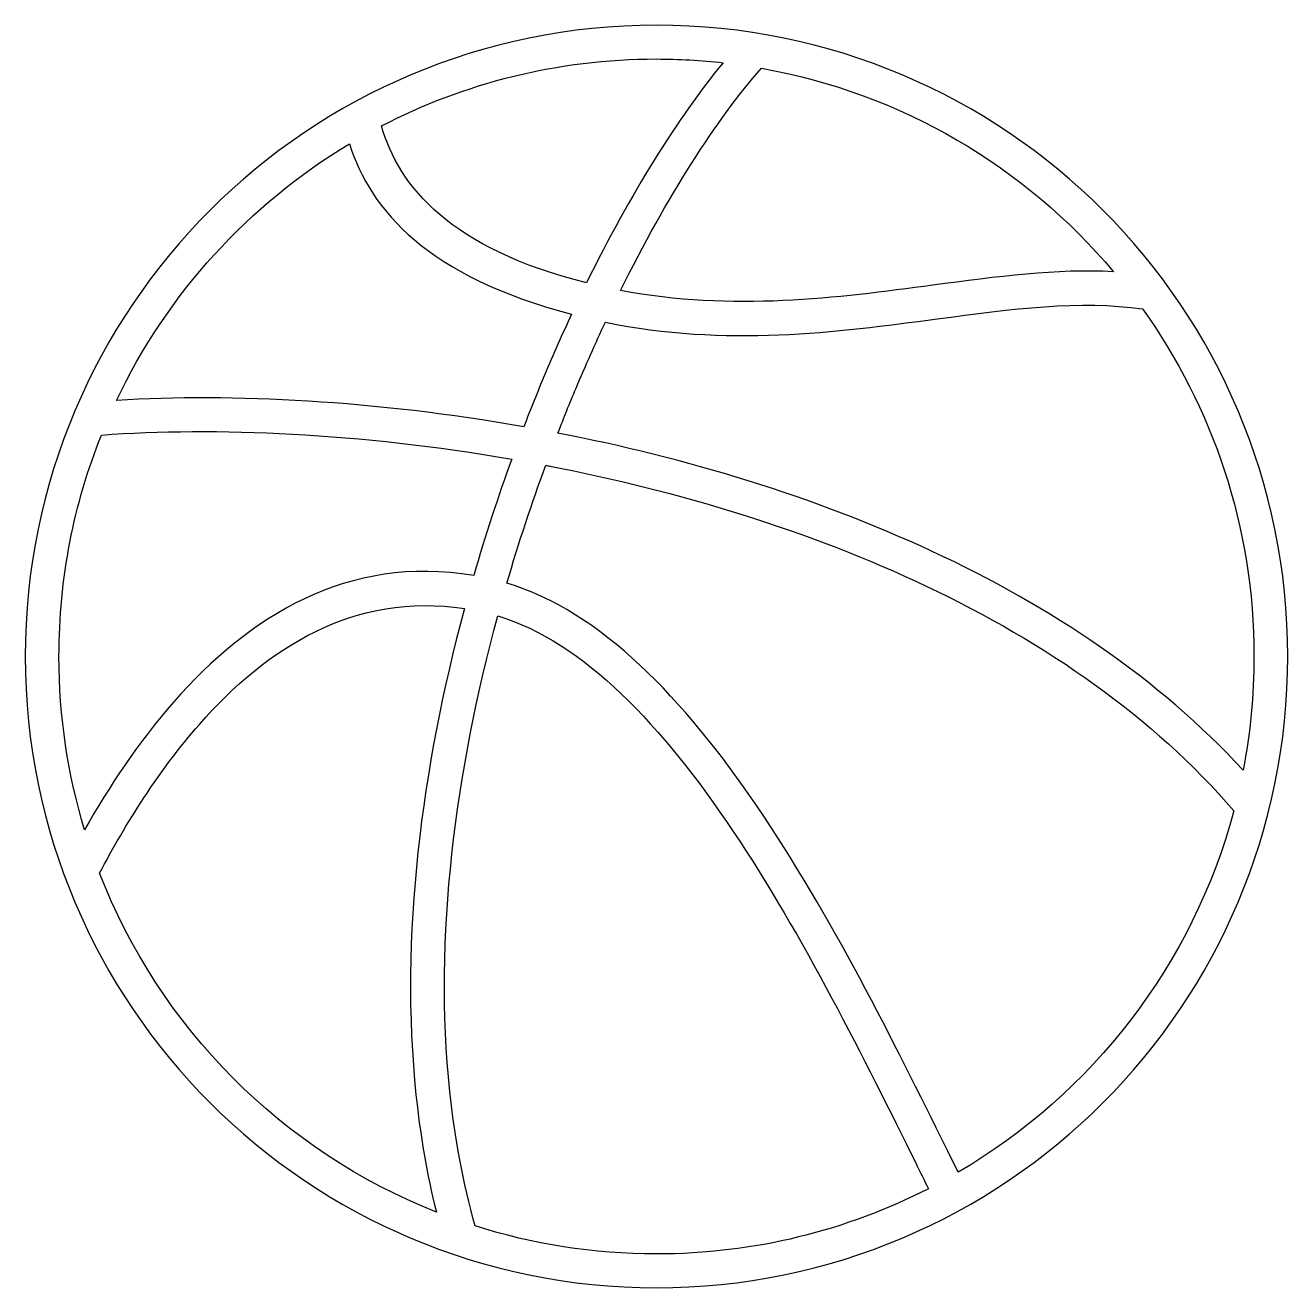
# Model space of a CAD drawing. Header units: centimetres. Extents: x -10.5 to 10.5, y -10.5 to 10.5.
import ezdxf

# ---------------------------------------------------------------- set-up
doc = ezdxf.new("R2010")
doc.units = ezdxf.units.CM
doc.header["$MEASUREMENT"] = 0
doc.layers.add('Layer 1', color=7, linetype='Continuous')

msp = doc.modelspace()

# ---------------------------------------------------------------- linework, layer by layer
at = {"layer": 'Layer 1'}
for points, knots in [([(0.00001, 10.45051), (5.78169, 10.45051), (10.46873, 5.7635), (10.46873, -0.01821), (10.46873, -0.01821), (10.46873, -5.79992), (5.78169, -10.48687), (0.00001, -10.48687), (0.00001, -10.48687), (-5.78167, -10.48687), (-10.4687, -5.79985), (-10.4687, -0.01818), (-10.4687, -0.01818), (-10.4687, 5.76349), (-5.78169, 10.45051), (0.00001, 10.45051), (0.00001, 10.45051), (0.00001, 10.45051), (0.00001, 10.45051), (0.00001, 10.45051)], [0, 0, 0, 0, 0.16666667, 0.16666667, 0.16666667, 0.16666667, 0.33333333, 0.33333333, 0.33333333, 0.33333333, 0.5, 0.5, 0.5, 0.5, 0.66666667, 0.66666667, 0.66666667, 0.66666667, 1, 1, 1, 1]), ([(1.10301, 9.8294), (0.74069, 9.86956), (0.37265, 9.89086), (-0.00017, 9.89086), (-0.00017, 9.89086), (-1.64519, 9.89086), (-3.19679, 9.48925), (-4.56249, 8.77972), (-4.56249, 8.77972), (-4.26703, 7.76266), (-3.40719, 6.74351), (-1.16093, 6.17709), (-1.16093, 6.17709), (-0.43393, 7.6549), (0.35286, 8.91326), (1.10301, 9.8294), (1.10301, 9.8294), (1.10301, 9.8294), (1.10301, 9.8294), (1.10301, 9.8294)], [0, 0, 0, 0, 0.16666667, 0.16666667, 0.16666667, 0.16666667, 0.33333333, 0.33333333, 0.33333333, 0.33333333, 0.5, 0.5, 0.5, 0.5, 0.66666667, 0.66666667, 0.66666667, 0.66666667, 1, 1, 1, 1]), ([(7.57945, 6.36386), (6.11644, 8.09927), (4.06915, 9.32593), (1.74012, 9.73833), (1.74012, 9.73833), (0.98995, 8.88285), (0.17103, 7.60142), (-0.59525, 6.05157), (-0.59525, 6.05157), (1.26469, 5.69737), (2.99993, 5.9283), (4.58291, 6.13952), (4.58291, 6.13952), (5.64704, 6.28142), (6.64521, 6.41392), (7.57945, 6.36386), (7.57945, 6.36386), (7.57945, 6.36386), (7.57945, 6.36386), (7.57945, 6.36386)], [0, 0, 0, 0, 0.16666667, 0.16666667, 0.16666667, 0.16666667, 0.33333333, 0.33333333, 0.33333333, 0.33333333, 0.5, 0.5, 0.5, 0.5, 0.66666667, 0.66666667, 0.66666667, 0.66666667, 1, 1, 1, 1]), ([(-5.09187, 8.48371), (-6.76303, 7.48094), (-8.11323, 5.99999), (-8.95444, 4.22955), (-8.95444, 4.22955), (-7.02952, 4.34441), (-4.65681, 4.22471), (-2.20024, 3.79238), (-2.20024, 3.79238), (-2.08822, 4.08302), (-1.97294, 4.36922), (-1.85567, 4.64934), (-1.85567, 4.64934), (-1.71057, 4.99414), (-1.5614, 5.33136), (-1.40929, 5.65857), (-1.40929, 5.65857), (-3.78861, 6.28203), (-4.74296, 7.37732), (-5.09187, 8.48371), (-5.09187, 8.48371), (-5.09187, 8.48371), (-5.09187, 8.48371), (-5.09187, 8.48371)], [0, 0, 0, 0, 0.14285714, 0.14285714, 0.14285714, 0.14285714, 0.28571429, 0.28571429, 0.28571429, 0.28571429, 0.42857143, 0.42857143, 0.42857143, 0.42857143, 0.57142857, 0.57142857, 0.57142857, 0.57142857, 0.71428571, 0.71428571, 0.71428571, 0.71428571, 1, 1, 1, 1]), ([(9.90874, -0.01823), (9.90874, 2.13167), (9.22413, 4.12149), (8.06097, 5.745), (8.06097, 5.745), (7.03116, 5.89695), (5.89075, 5.74593), (4.65528, 5.58091), (4.65528, 5.58091), (2.9869, 5.35858), (1.15259, 5.11432), (-0.84829, 5.52649), (-0.84829, 5.52649), (-1.01416, 5.17295), (-1.17648, 4.80709), (-1.33483, 4.43082), (-1.33483, 4.43082), (-1.43699, 4.18719), (-1.53702, 3.9397), (-1.63526, 3.68766), (-1.63526, 3.68766), (2.56061, 2.8702), (6.93758, 1.13292), (9.72886, -1.90381), (9.72886, -1.90381), (9.84601, -1.29344), (9.90874, -0.66299), (9.90874, -0.01823), (9.90874, -0.01823), (9.90874, -0.01823), (9.90874, -0.01823), (9.90874, -0.01823)], [0, 0, 0, 0, 0.11111111, 0.11111111, 0.11111111, 0.11111111, 0.22222222, 0.22222222, 0.22222222, 0.22222222, 0.33333333, 0.33333333, 0.33333333, 0.33333333, 0.44444444, 0.44444444, 0.44444444, 0.44444444, 0.55555556, 0.55555556, 0.55555556, 0.55555556, 0.66666667, 0.66666667, 0.66666667, 0.66666667, 0.77777778, 0.77777778, 0.77777778, 0.77777778, 1, 1, 1, 1]), ([(-9.20616, 3.65424), (-9.65936, 2.51833), (-9.90924, 1.27934), (-9.90929, -0.01831), (-9.90929, -0.01831), (-9.90929, -1.01793), (-9.76025, -1.98313), (-9.48487, -2.8933), (-9.48487, -2.8933), (-9.07969, -2.17893), (-8.58862, -1.43394), (-8.00556, -0.77044), (-8.00556, -0.77044), (-6.7654, 0.63997), (-5.12173, 1.68238), (-3.03203, 1.32297), (-3.03203, 1.32297), (-2.84103, 1.98273), (-2.62915, 2.62882), (-2.40147, 3.2553), (-2.40147, 3.2553), (-4.91137, 3.68887), (-7.31326, 3.79336), (-9.20616, 3.65424), (-9.20616, 3.65424), (-9.20616, 3.65424), (-9.20616, 3.65424), (-9.20616, 3.65424)], [0, 0, 0, 0, 0.125, 0.125, 0.125, 0.125, 0.25, 0.25, 0.25, 0.25, 0.375, 0.375, 0.375, 0.375, 0.5, 0.5, 0.5, 0.5, 0.625, 0.625, 0.625, 0.625, 0.75, 0.75, 0.75, 0.75, 1, 1, 1, 1]), ([(5.00379, -8.57179), (7.22539, -7.26941), (8.89481, -5.12559), (9.57423, -2.57795), (9.57423, -2.57795), (6.89077, 0.54634), (2.46781, 2.31778), (-1.76965, 3.13944), (-1.76965, 3.13944), (-1.79254, 3.14375), (-1.81466, 3.14809), (-1.83752, 3.15227), (-1.83752, 3.15227), (-2.07009, 2.51936), (-2.28654, 1.86531), (-2.4813, 1.19713), (-2.4813, 1.19713), (0.62462, 0.28051), (3.06746, -4.65783), (4.80376, -8.16851), (4.80376, -8.16851), (4.87163, -8.30554), (4.93788, -8.43992), (5.00379, -8.57179), (5.00379, -8.57179), (5.00379, -8.57179), (5.00379, -8.57179), (5.00379, -8.57179)], [0, 0, 0, 0, 0.125, 0.125, 0.125, 0.125, 0.25, 0.25, 0.25, 0.25, 0.375, 0.375, 0.375, 0.375, 0.5, 0.5, 0.5, 0.5, 0.625, 0.625, 0.625, 0.625, 0.75, 0.75, 0.75, 0.75, 1, 1, 1, 1]), ([(-9.23641, -3.61267), (-8.23838, -6.17516), (-6.20542, -8.21965), (-3.65076, -9.23261), (-3.65076, -9.23261), (-3.80784, -8.60105), (-3.91852, -7.95078), (-3.98858, -7.28768), (-3.98858, -7.28768), (-4.26316, -4.6709), (-3.89415, -1.85446), (-3.18541, 0.77568), (-3.18541, 0.77568), (-5.01291, 1.06058), (-6.47048, 0.12055), (-7.58157, -1.14377), (-7.58157, -1.14377), (-8.25729, -1.91217), (-8.80672, -2.79929), (-9.23641, -3.61267), (-9.23641, -3.61267), (-9.23641, -3.61267), (-9.23641, -3.61267), (-9.23641, -3.61267)], [0, 0, 0, 0, 0.14285714, 0.14285714, 0.14285714, 0.14285714, 0.28571429, 0.28571429, 0.28571429, 0.28571429, 0.42857143, 0.42857143, 0.42857143, 0.42857143, 0.57142857, 0.57142857, 0.57142857, 0.57142857, 0.71428571, 0.71428571, 0.71428571, 0.71428571, 1, 1, 1, 1]), ([(-3.00721, -9.46192), (-2.059, -9.76373), (-1.04842, -9.92687), (-0.00019, -9.92693), (-0.00019, -9.92693), (1.62388, -9.92693), (3.15674, -9.53646), (4.50977, -8.84383), (4.50977, -8.84383), (4.44021, -8.70453), (4.37004, -8.56258), (4.29874, -8.41796), (4.29874, -8.41796), (2.60797, -5.00097), (0.23022, -0.19408), (-2.634, 0.6541), (-2.634, 0.6541), (-3.33176, -1.92284), (-3.69572, -4.67786), (-3.42756, -7.2303), (-3.42756, -7.2303), (-3.34781, -7.99634), (-3.20941, -8.74369), (-3.00721, -9.46192)], [0, 0, 0, 0, 0.14285714, 0.14285714, 0.14285714, 0.14285714, 0.28571429, 0.28571429, 0.28571429, 0.28571429, 0.42857143, 0.42857143, 0.42857143, 0.42857143, 0.57142857, 0.57142857, 0.57142857, 0.57142857, 0.71428571, 0.71428571, 0.71428571, 0.71428571, 1, 1, 1, 1])]:
    msp.add_open_spline(points, degree=3, knots=knots, dxfattribs=at)

doc.saveas('drawing.dxf')
